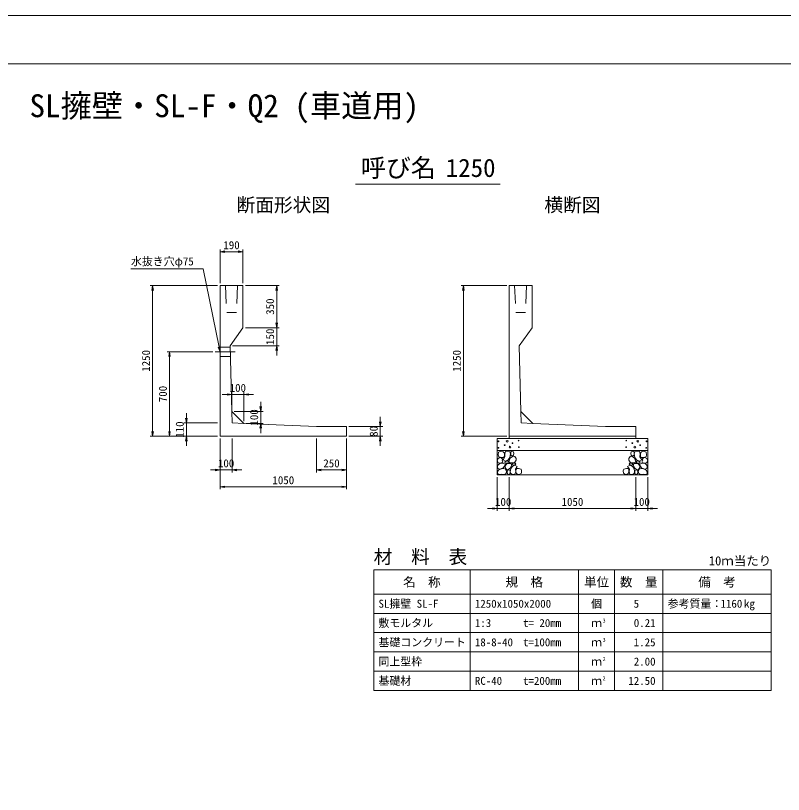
# Model space of a CAD drawing. Units: millimetres at full size, sheet at 1:25. Extents: x 0 to 16820, y 0 to 13241.
# Drawn here: x 6677 to 13051, y 5418 to 11880 of the extents above; entities that cross this region are included whole.
import ezdxf
from ezdxf.enums import TextEntityAlignment as Align

# ---------------------------------------------------------------- set-up
doc = ezdxf.new("R2010")
doc.units = ezdxf.units.MM
doc.header["$LTSCALE"] = 25
doc.linetypes.add('CHAIN', pattern=[18.5, 12, -1.5, 3.5, -1.5])
doc.linetypes.add('DASHED_SPACED', pattern=[12, 6, -6])
for name, color, linetype, lineweight in [('D-BMK', 2, 'CHAIN', 13), ('D-DCR-HCHn', 4, 'Continuous', 9), ('D-MTR-FRAM', 7, 'Continuous', 13), ('D-MTR-LINE', 7, 'Continuous', 13), ('D-STR-DIM', 7, 'Continuous', 13), ('D-STR-STRn', 1, 'Continuous', 13), ('D-STR-TXT', 7, 'Continuous', 13), ('D-TTL', 2, 'Continuous', 13), ('D-TTL-TXT', 7, 'Continuous', 13)]:
    doc.layers.add(name, color=color, linetype=linetype, lineweight=lineweight)
doc.layers.add('D-MTR', color=7, linetype='Continuous')
doc.layers.add('D-MTR-TXT', color=7, linetype='Continuous')
doc.styles.add('ＭＳ ゴシック', font='')
doc.styles.get('ＭＳ ゴシック').set_extended_font_data('MS Gothic')

# ---------------------------------------------------------------- blocks, each defined once
blk = doc.blocks.new('open_arrow')
at = {"color": 0, "linetype": 'Continuous', "lineweight": -2}
blk.add_lwpolyline([(7.5, 1.25), (0, 0), (7.5, -1.25)], dxfattribs=at)

msp = doc.modelspace()

# ---------------------------------------------------------------- linework, layer by layer
at = {"layer": 'D-BMK'}
msp.add_line((8500.06, 9090), (8335, 9090), dxfattribs=at)
at = {"layer": 'D-DCR-HCHn'}
for points in [[(10682.28, 8203.81), (10675.35, 8183), (10684.59, 8169.14), (10707.71, 8166.82), (10723.49, 8173.6), (10716.95, 8189.94), (10721.58, 8199.18), (10712.33, 8208.43), (10698.46, 8213.05)], [(10726.2, 8261.59), (10705.4, 8266.22), (10686.9, 8256.97), (10684.59, 8236.17), (10689.21, 8219.99), (10712.33, 8213.05), (10728.51, 8213.05), (10735.44, 8224.61), (10735.44, 8250.04)], [(10744.69, 8263.91), (10737.76, 8243.1), (10740.07, 8219.99), (10723.89, 8194.56), (10744.69, 8183), (10767.8, 8194.56), (10781.67, 8213.05), (10786.3, 8243.1), (10781.67, 8259.28), (10767.8, 8266.22)], [(10783.98, 8208.43), (10772.43, 8180.69), (10781.67, 8169.14), (10809.41, 8169.14), (10820.97, 8173.76), (10832.53, 8189.94), (10832.53, 8203.81), (10820.97, 8222.3), (10807.1, 8224.61)], [(10788.61, 8259.28), (10788.61, 8231.55), (10800.16, 8224.61), (10811.72, 8231.55), (10814.03, 8247.73), (10811.72, 8261.59), (10795.54, 8266.22)], [(11816.02, 8208.43), (11827.57, 8180.69), (11818.33, 8169.14), (11790.59, 8169.14), (11779.03, 8173.76), (11767.47, 8189.94), (11767.47, 8203.81), (11779.03, 8222.3), (11792.9, 8224.61)], [(11811.39, 8259.28), (11811.39, 8231.55), (11799.84, 8224.61), (11788.28, 8231.55), (11785.97, 8247.73), (11788.28, 8261.59), (11804.46, 8266.22)], [(11855.31, 8263.91), (11862.24, 8243.1), (11859.93, 8219.99), (11876.11, 8194.56), (11855.31, 8183), (11832.2, 8194.56), (11818.33, 8213.05), (11813.7, 8243.1), (11818.33, 8259.28), (11832.2, 8266.22)], [(11873.8, 8261.59), (11894.6, 8266.22), (11913.1, 8256.97), (11915.41, 8236.17), (11910.79, 8219.99), (11887.67, 8213.05), (11871.49, 8213.05), (11864.56, 8224.61), (11864.56, 8250.04)], [(11917.72, 8203.81), (11924.65, 8183), (11915.41, 8169.14), (11892.29, 8166.82), (11876.51, 8173.6), (11883.05, 8189.94), (11878.42, 8199.18), (11887.67, 8208.43), (11901.54, 8213.05)], [(10726.16, 8127.01), (10743.28, 8152.69), (10741.14, 8159.11), (10717.59, 8165.53), (10696.19, 8163.39), (10681.21, 8150.55), (10679.07, 8135.57), (10681.21, 8120.59), (10698.33, 8116.31)], [(10749.31, 8183), (10737.76, 8173.76), (10742.38, 8166.82), (10758.56, 8166.82), (10765.49, 8169.14), (10770.12, 8178.38), (10763.18, 8185.32)], [(10786.08, 8127.01), (10796.78, 8152.69), (10788.22, 8163.39), (10762.54, 8163.39), (10751.84, 8159.11), (10741.14, 8144.13), (10741.14, 8131.29), (10751.84, 8114.17), (10764.68, 8112.03)], [(10822.47, 8075.64), (10828.89, 8094.91), (10826.75, 8116.31), (10841.73, 8139.85), (10822.47, 8150.55), (10801.06, 8139.85), (10788.22, 8122.73), (10783.94, 8094.91), (10788.22, 8079.92), (10801.06, 8073.5)], [(10818.19, 8150.55), (10828.89, 8159.11), (10824.61, 8165.53), (10809.62, 8165.53), (10803.2, 8163.39), (10798.92, 8154.83), (10805.34, 8148.41)], [(11777.53, 8075.64), (11771.11, 8094.91), (11773.25, 8116.31), (11758.27, 8139.85), (11777.53, 8150.55), (11798.94, 8139.85), (11811.78, 8122.73), (11816.06, 8094.91), (11811.78, 8079.92), (11798.94, 8073.5)], [(11781.81, 8150.55), (11771.11, 8159.11), (11775.39, 8165.53), (11790.38, 8165.53), (11796.8, 8163.39), (11801.08, 8154.83), (11794.66, 8148.41)], [(11813.92, 8127.01), (11803.22, 8152.69), (11811.78, 8163.39), (11837.46, 8163.39), (11848.16, 8159.11), (11858.86, 8144.13), (11858.86, 8131.29), (11848.16, 8114.17), (11835.32, 8112.03)], [(11850.69, 8183), (11862.24, 8173.76), (11857.62, 8166.82), (11841.44, 8166.82), (11834.51, 8169.14), (11829.88, 8178.38), (11836.82, 8185.32)], [(11873.84, 8127.01), (11856.72, 8152.69), (11858.86, 8159.11), (11882.41, 8165.53), (11903.81, 8163.39), (11918.79, 8150.55), (11920.93, 8135.57), (11918.79, 8120.59), (11901.67, 8116.31)], [(10734.72, 8073.5), (10749.7, 8079.92), (10753.98, 8101.33), (10745.42, 8116.31), (10730.44, 8120.59), (10711.17, 8118.45), (10689.77, 8109.89), (10679.07, 8097.05), (10679.07, 8082.06), (10685.49, 8073.5), (10711.17, 8075.64)], [(10781.8, 8079.92), (10781.8, 8105.61), (10771.1, 8112.03), (10760.4, 8105.61), (10758.26, 8090.62), (10760.4, 8077.78), (10775.38, 8073.5)], [(10839.59, 8077.78), (10858.85, 8073.5), (10875.97, 8082.06), (10878.11, 8101.33), (10873.83, 8116.31), (10852.43, 8122.73), (10837.45, 8122.73), (10831.03, 8112.03), (10831.03, 8088.48)], [(11760.41, 8077.78), (11741.15, 8073.5), (11724.03, 8082.06), (11721.89, 8101.33), (11726.17, 8116.31), (11747.57, 8122.73), (11762.55, 8122.73), (11768.97, 8112.03), (11768.97, 8088.48)], [(11818.2, 8079.92), (11818.2, 8105.61), (11828.9, 8112.03), (11839.6, 8105.61), (11841.74, 8090.62), (11839.6, 8077.78), (11824.62, 8073.5)], [(11865.28, 8073.5), (11850.3, 8079.92), (11846.02, 8101.33), (11854.58, 8116.31), (11869.56, 8120.59), (11888.83, 8118.45), (11910.23, 8109.89), (11920.93, 8097.05), (11920.93, 8082.06), (11914.51, 8073.5), (11888.83, 8075.64)]]:
    msp.add_lwpolyline(points, close=True, dxfattribs=at)
for centre, radius in [((10685.73, 8347.43), 3), ((10758.34, 8347.43), 7.5), ((10853.13, 8353.48), 3), ((11746.87, 8353.48), 3), ((11841.66, 8347.43), 7.5), ((11914.27, 8347.43), 3), ((10686.87, 8293.92), 3), ((10737.29, 8315.76), 3), ((10781.66, 8299.97), 7.5), ((10802.71, 8331.64), 3), ((10854.27, 8299.97), 3), ((11745.73, 8299.97), 3), ((11797.29, 8331.64), 3), ((11818.34, 8299.97), 7.5), ((11862.71, 8315.76), 3), ((11913.13, 8293.92), 3)]:
    msp.add_circle(centre, radius, dxfattribs=at)
at = {"layer": 'D-MTR-FRAM'}
for p, q in [((9650, 7280), (12950, 7280)), ((9650, 7280), (9650, 6280)), ((12950, 7280), (12950, 6280)), ((9650, 6280), (12950, 6280))]:
    msp.add_line(p, q, dxfattribs=at)
at = {"layer": 'D-MTR-LINE'}
for p, q in [((10450, 7280), (10450, 6280)), ((11350, 7280), (11350, 6280)), ((11650, 7280), (11650, 6280)), ((12050, 7280), (12050, 6280)), ((9650, 7080), (12950, 7080)), ((9650, 6920), (12950, 6920)), ((9650, 6760), (12950, 6760)), ((9650, 6600), (12950, 6600)), ((9650, 6440), (12950, 6440))]:
    msp.add_line(p, q, dxfattribs=at)
at = {"layer": 'D-STR-DIM'}
for p, q in [((8375, 9660), (8375, 9940)), ((8375, 9920), (8565, 9920)), ((8565, 9660), (8565, 9940)), ((8355, 9640), (7795, 9640)), ((7815, 8390), (7815, 9640)), ((8585, 9640), (8865, 9640)), ((8845, 9640), (8845, 9290)), ((10755, 9640), (10375, 9640)), ((10395, 8390), (10395, 9640)), ((8845, 9370), (8845, 9060)), ((8585, 9290), (8865, 9290)), ((8585, 9290), (8865, 9290)), ((8478.8, 9140), (8865, 9140)), ((8315, 9090), (7935, 9090)), ((7955, 8390), (7955, 9090)), ((8652.57, 8735.82), (8392.57, 8735.82)), ((8472.57, 8615.82), (8472.57, 8755.82)), ((8572.57, 8515.82), (8572.57, 8755.82)), ((8712.57, 8675.82), (8712.57, 8415.82)), ((8492.57, 8595.82), (8732.57, 8595.82)), ((8095, 8310), (8095, 8580)), ((9705, 8310), (9705, 8550)), ((8355, 8500), (8075, 8500)), ((8592.57, 8495.82), (8732.57, 8495.82)), ((9445, 8470), (9725, 8470)), ((8355, 8390), (7795, 8390)), ((8355, 8390), (7935, 8390)), ((8355, 8390), (8075, 8390)), ((8375, 8370), (8375, 8090)), ((8375, 8370), (8375, 7950)), ((8475, 8370), (8475, 8090)), ((9175, 8370), (9175, 8090)), ((9425, 8370), (9425, 7950)), ((9425, 8370), (9425, 8090)), ((9445, 8390), (9725, 8390)), ((10755, 8390), (10375, 8390)), ((8295, 8110), (8555, 8110)), ((9175, 8110), (9425, 8110)), ((10675, 8050), (10675, 7770)), ((10775, 8050), (10775, 7770)), ((10775, 8050), (10775, 7770)), ((11825, 8050), (11825, 7770)), ((11825, 8050), (11825, 7770)), ((11925, 8050), (11925, 7770)), ((8375, 7970), (9425, 7970)), ((10855, 7790), (10595, 7790)), ((10775, 7790), (11825, 7790)), ((11745, 7790), (12005, 7790))]:
    msp.add_line(p, q, dxfattribs=at)
at = {"layer": 'D-STR-STRn'}
for p, q in [((8565, 9640), (8375, 9640)), ((8375, 9640), (8375, 8390)), ((8565, 9640), (8565, 9290)), ((10965, 9640), (10775, 9640)), ((10775, 9640), (10775, 8390)), ((10965, 9640), (10965, 9290)), ((8458.8, 9140), (8565, 9290)), ((10858.8, 9140), (10965, 9290)), ((8458.8, 9140), (8472.57, 8595.82)), ((10858.8, 9140), (10872.57, 8595.82)), ((8472.57, 8595.82), (8572.57, 8495.82)), ((10872.57, 8595.82), (10972.57, 8495.82)), ((8572.57, 8495.82), (9175, 8470)), ((9175, 8470), (9425, 8470)), ((9425, 8390), (9425, 8470)), ((10972.57, 8495.82), (11575, 8470)), ((11575, 8470), (11825, 8470)), ((11825, 8390), (11825, 8470)), ((8375, 8390), (9425, 8390)), ((10675, 8070), (10675, 8370)), ((10675, 8370), (11925, 8370)), ((10775, 8390), (10775, 8370)), ((10775, 8390), (11825, 8390)), ((11825, 8390), (11825, 8370)), ((11925, 8370), (11925, 8070)), ((10675, 8270), (11925, 8270)), ((10675, 8070), (11925, 8070))]:
    msp.add_line(p, q, dxfattribs=at)
at = {"layer": 'D-STR-STRn', "linetype": 'DASHED_SPACED'}
for p, q in [((8420, 9640), (8430, 9415)), ((8520, 9640), (8510, 9415)), ((10820, 9640), (10830, 9415)), ((10920, 9640), (10910, 9415)), ((8430, 9415), (8510, 9415)), ((10830, 9415), (10910, 9415)), ((8375, 9127.5), (8459.11, 9127.5)), ((8375, 9052.5), (8461.01, 9052.5))]:
    msp.add_line(p, q, dxfattribs=at)
at = {"layer": 'D-STR-STRn', "color": 2, "linetype": 'DASHED_SPACED'}
for p, q in [((8472.57, 8595.82), (8475, 8500)), ((10872.57, 8595.82), (10875, 8500)), ((8475, 8500), (8572.57, 8495.82)), ((10875, 8500), (10972.57, 8495.82))]:
    msp.add_line(p, q, dxfattribs=at)
at = {"layer": 'D-STR-TXT'}
msp.add_line((8235, 9780), (7635, 9780), dxfattribs=at)
msp.add_lwpolyline([(8375, 9090), (8367.05, 9129.2), (8235, 9780)], dxfattribs=at)
at = {"layer": 'D-TTL'}
for points in [[(0, 0), (16820, 0), (16820, 11880), (0, 11880)], [(400, 400), (16420, 400), (16420, 11480), (400, 11480)]]:
    msp.add_lwpolyline(points, close=True, dxfattribs=at)
at = {"layer": 'D-TTL-TXT'}
msp.add_line((9500, 10480), (10700, 10480), dxfattribs=at)

# ---------------------------------------------------------------- block references
at = {"layer": 'D-STR-DIM', "xscale": 5.33, "yscale": 5.33}
for p in [(8375, 9920), (8572.57, 8735.82), (8475, 8110), (9175, 8110), (8375, 7970), (10775, 7790), (10775, 7790), (11925, 7790)]:
    msp.add_blockref('open_arrow', p, dxfattribs=at)
for p, rotation in [((8565, 9920), 180), ((7815, 9640), 270), ((8845, 9640), 270), ((10395, 9640), 270), ((8845, 9290), 90), ((8845, 9290), 90), ((8845, 9140), 270), ((7955, 9090), 270), ((8472.57, 8735.82), 180), ((8712.57, 8595.82), 90), ((8095, 8500), 90), ((8712.57, 8495.82), 270), ((9705, 8470), 90), ((7815, 8390), 90), ((7955, 8390), 90), ((10395, 8390), 90), ((8095, 8390), 270), ((9705, 8390), 270), ((8375, 8110), 180), ((9425, 8110), 180), ((9425, 7970), 180), ((10675, 7790), 180), ((11825, 7790), 180), ((11825, 7790), 180)]:
    msp.add_blockref('open_arrow', p, dxfattribs=dict(at, rotation=rotation))
at = {"layer": 'D-STR-TXT', "xscale": 5.33, "yscale": 5.33, "rotation": 101.5}
msp.add_blockref('open_arrow', (8375, 9090), dxfattribs=at)

# ---------------------------------------------------------------- texts
at = {"layer": 'D-MTR', "style": 'ＭＳ ゴシック'}
msp.add_text('材\u3000料\u3000表', height=113.9, dxfattribs=at).set_placement((9650, 7298.15), align=Align.BOTTOM_LEFT)
msp.add_text('10ｍ当たり', height=75.95, dxfattribs=at).set_placement((12950, 7295.43), align=Align.BOTTOM_RIGHT)
at = {"layer": 'D-MTR-TXT', "style": 'ＭＳ ゴシック'}
for s, height, p in [('名\u3000称', 75.95, (10050, 7180)), ('規\u3000格', 75.95, (10900, 7180)), ('単位', 75.95, (11500, 7180)), ('数\u3000量', 75.95, (11850, 7180)), ('備\u3000考', 75.95, (12500, 7180)), ('個', 66.46, (11500, 7000)), ('ｍ', 66.46, (11500, 6840)), ('ｍ', 66.46, (11500, 6680)), ('ｍ', 66.46, (11500, 6520)), ('ｍ', 66.46, (11500, 6360))]:
    msp.add_text(s, height=height, dxfattribs=at).set_placement(p, align=Align.MIDDLE_CENTER)
for s, p in [('SL擁壁 SL-F', (9690, 7000)), ('1250x1050x2000', (10490, 7000)), ('参考質量：    kg', (12090, 7000)), ('敷モルタル', (9690, 6840)), ('1:3', (10490, 6840)), ('t= 20mm', (10890, 6840)), ('基礎コンクリート', (9690, 6680)), ('18-8-40', (10490, 6680)), ('t=100mm', (10890, 6680)), ('同上型枠', (9690, 6520)), ('基礎材', (9690, 6360)), ('RC-40', (10490, 6360)), ('t=200mm', (10890, 6360))]:
    msp.add_text(s, height=66.46, dxfattribs=at).set_placement(p, align=Align.MIDDLE_LEFT)
for s, p in [('5', (11853.55, 7000)), ('1160', (12710, 7000)), ('0.21', (11990, 6840)), ('1.25', (11990, 6680)), ('2.00', (11990, 6520)), ('12.50', (11990, 6360))]:
    msp.add_text(s, height=66.46, dxfattribs=at).set_placement(p, align=Align.MIDDLE_RIGHT)
for s, p in [('3', (11550, 6833.63)), ('3', (11550, 6673.63)), ('2', (11550, 6513.63)), ('2', (11550, 6353.63))]:
    msp.add_text(s, height=33.23, dxfattribs=at).set_placement(p, align=Align.BOTTOM_LEFT)
at = {"layer": 'D-STR-DIM', "style": 'ＭＳ ゴシック'}
for s, p in [('190', (8470, 9975)), ('100', (8522.57, 8790.82)), ('100', (8425, 8165)), ('250', (9300, 8165)), ('1050', (8900, 8025)), ('100', (10725, 7845)), ('1050', (11300, 7845)), ('100', (11875, 7845))]:
    msp.add_text(s, height=66.46, dxfattribs=at).set_placement(p, align=Align.MIDDLE_CENTER)
for s, p in [('350', (8790, 9465)), ('150', (8790, 9215)), ('1250', (7760, 9015)), ('1250', (10340, 9015)), ('700', (7900, 8740)), ('100', (8657.57, 8545.82)), ('110', (8040, 8445)), ('80', (9650, 8430))]:
    msp.add_text(s, height=66.46, rotation=90, dxfattribs=at).set_placement(p, align=Align.MIDDLE_CENTER)
at = {"layer": 'D-STR-TXT', "style": 'ＭＳ ゴシック'}
msp.add_text('水抜き穴φ75', height=66.46, dxfattribs=at).set_placement((7635, 9787.25), align=Align.BOTTOM_LEFT)
at = {"layer": 'D-TTL-TXT', "style": 'ＭＳ ゴシック'}
for s, height, p in [('SL擁壁・SL-F・Q2 (車道用)', 189.9, (8410, 10980)), ('呼び名', 151.9, (9855, 10495)), ('1250', 151.9, (10455, 10495)), ('断面形状図', 113.9, (8900, 10218.15)), ('横断図', 113.9, (11300, 10218.15))]:
    msp.add_text(s, height=height, dxfattribs=at).set_placement(p, align=Align.BOTTOM_CENTER)

doc.saveas('drawing.dxf')
